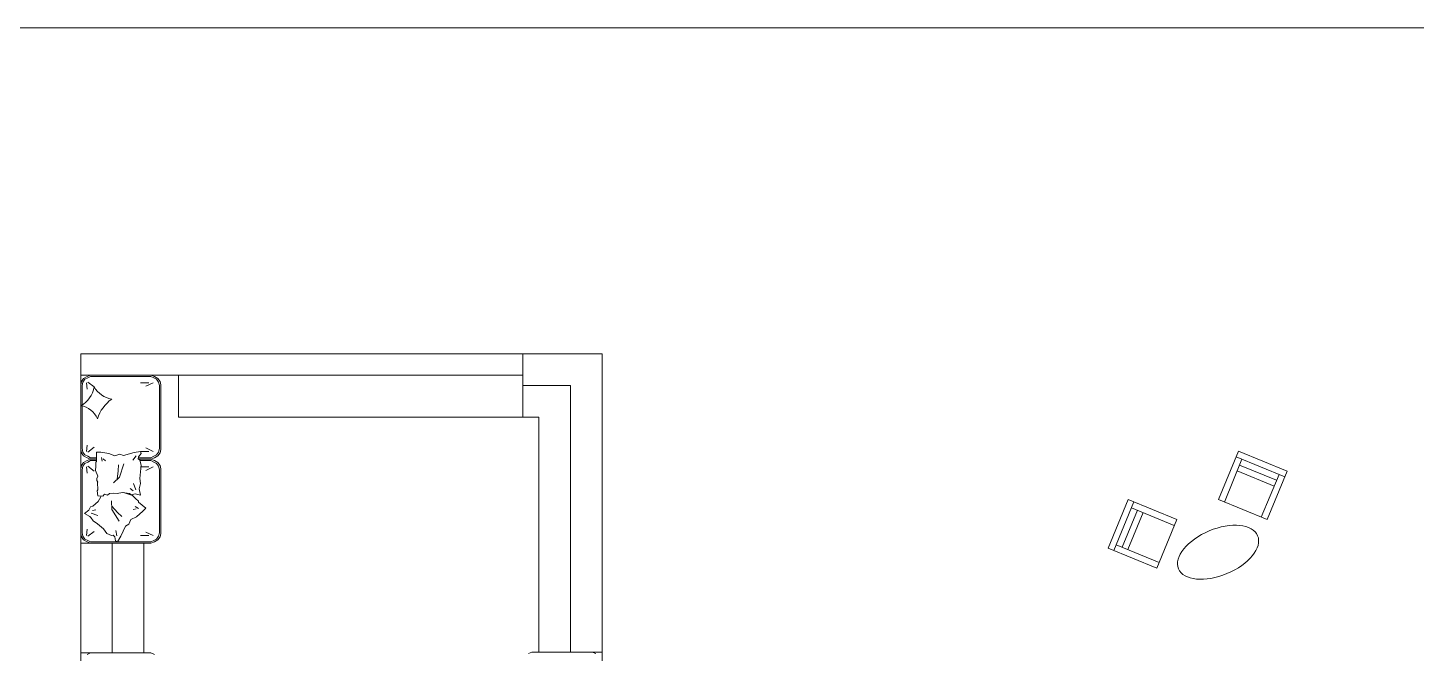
# Model space of a CAD drawing. Header units: millimetres. Extents: x 19901 to 56688, y 13732 to 29551.
# Drawn here: x 25441 to 26760, y 20305 to 20900 of the extents above; entities that cross this region are included whole.
import ezdxf

# ---------------------------------------------------------------- set-up
doc = ezdxf.new("R2010")
doc.units = ezdxf.units.MM
for name, color, linetype, lineweight in [('A-FURN', 9, 'Continuous', 13), ('Arredi', 175, 'Continuous', 13), ('Wall', 7, 'Continuous', 20)]:
    doc.layers.add(name, color=color, linetype=linetype, lineweight=lineweight)

msp = doc.modelspace()

# ---------------------------------------------------------------- linework, layer by layer
at = {"layer": 'A-FURN'}
msp.add_lwpolyline([(23218, 20899.5), (28252.1, 20899.5), (28252.1, 19547.9), (23218, 19547.9)], close=True, dxfattribs=at)
at = {"layer": 'Arredi'}
for p, q in [((25497.2, 20568), (25493.9, 20566)), ((25497.9, 20566.6), (25495.2, 20565.3)), ((25500.6, 20569.3), (25497.2, 20568)), ((25500.6, 20568), (25497.9, 20566.6)), ((25557.9, 20569.3), (25500.6, 20569.3)), ((25557.9, 20568), (25500.6, 20568)), ((25561.2, 20568), (25557.9, 20569.3)), ((25560.6, 20566.6), (25557.9, 20568)), ((25563.2, 20565.3), (25560.6, 20566.6)), ((25564.6, 20566), (25561.2, 20568)), ((25584, 20529.3), (25584, 20569.3)), ((25911.2, 20569.3), (25911.2, 20529.3)), ((25491.9, 20563.3), (25491.2, 20560)), ((25491.2, 20560), (25491.2, 20529.3)), ((25493.9, 20566), (25491.9, 20563.3)), ((25493.2, 20562.6), (25492.6, 20559.3)), ((25492.6, 20559.3), (25492.6, 20540.9)), ((25495.2, 20565.3), (25493.2, 20562.6)), ((25496.6, 20562), (25497.2, 20556)), ((25497.9, 20562.6), (25503.9, 20558)), ((25555.9, 20562), (25547.9, 20562)), ((25559.9, 20562), (25553.2, 20558.6)), ((25565.2, 20562.6), (25563.2, 20565.3)), ((25566.6, 20563.3), (25564.6, 20566)), ((25565.9, 20559.3), (25565.2, 20562.6)), ((25565.9, 20529.3), (25565.9, 20559.3)), ((25566.6, 20563.3), (25567.2, 20560)), ((25567.2, 20560), (25567.2, 20529.3)), ((25492.6, 20539.9), (25492.6, 20529.3)), ((25491.2, 20498.6), (25491.2, 20529.3)), ((25492.6, 20499.3), (25492.6, 20529.3)), ((25565.9, 20529.3), (25565.9, 20499.3)), ((25567.2, 20498.6), (25567.2, 20529.3)), ((25911.2, 20529.3), (25584, 20529.3)), ((25496.6, 20496.6), (25497.2, 20502.6)), ((25497.9, 20496), (25503.9, 20500.6)), ((25491.9, 20495.3), (25491.2, 20498.6)), ((25493.9, 20492.6), (25491.9, 20495.3)), ((25493.2, 20496), (25492.6, 20499.3)), ((25495.2, 20493.3), (25493.2, 20496)), ((25497.2, 20490.6), (25493.9, 20492.6)), ((25497.2, 20488), (25493.9, 20486)), ((25497.9, 20492), (25495.2, 20493.3)), ((25500.6, 20489.3), (25497.2, 20490.6)), ((25500.6, 20489.3), (25497.2, 20488)), ((25500.6, 20490.6), (25497.9, 20492)), ((25500.6, 20488), (25497.9, 20486.6)), ((25506.2, 20490.6), (25500.6, 20490.6)), ((25506.3, 20489.3), (25500.6, 20489.3)), ((25506.3, 20489.3), (25500.6, 20489.3)), ((25506.3, 20488), (25500.6, 20488)), ((25505.6, 20486.3), (25506.3, 20487.2)), ((25506.3, 20487.2), (25506.1, 20496.1)), ((25506.1, 20496.1), (25510.2, 20495.8)), ((25510.2, 20495.8), (25518, 20494.7)), ((25510.8, 20491), (25511.6, 20487.4)), ((25512.6, 20489.6), (25514.8, 20487.8)), ((25518, 20494.7), (25523.6, 20492.5)), ((25523.6, 20492.5), (25528.3, 20493.9)), ((25528.3, 20493.9), (25531.7, 20492.7)), ((25531.7, 20492.7), (25541.9, 20495.5)), ((25543.9, 20492.5), (25540.7, 20488.5)), ((25541.9, 20495.5), (25547.9, 20496.6)), ((25546.1, 20491.5), (25545.9, 20489.5)), ((25545.9, 20489.5), (25547.2, 20488.4)), ((25557.9, 20490.6), (25546, 20490.6)), ((25548.5, 20494.7), (25546.1, 20491.5)), ((25557.9, 20489.3), (25546.1, 20489.3)), ((25557.9, 20489.3), (25546.1, 20489.3)), ((25547.2, 20488.4), (25548.6, 20483.7)), ((25557.9, 20488), (25547.4, 20488)), ((25555.9, 20496.6), (25547.9, 20496.6)), ((25547.9, 20496.6), (25548.5, 20494.7)), ((25559.9, 20496.6), (25553.2, 20500)), ((25560.6, 20492), (25557.9, 20490.6)), ((25561.2, 20490.6), (25557.9, 20489.3)), ((25561.2, 20488), (25557.9, 20489.3)), ((25560.6, 20486.6), (25557.9, 20488)), ((25563.2, 20493.3), (25560.6, 20492)), ((25564.6, 20492.6), (25561.2, 20490.6)), ((25564.6, 20486), (25561.2, 20488)), ((25565.2, 20496), (25563.2, 20493.3)), ((25566.6, 20495.3), (25564.6, 20492.6)), ((25565.9, 20499.3), (25565.2, 20496)), ((25566.6, 20495.3), (25567.2, 20498.6)), ((26572.3, 20450.8), (26591.3, 20497)), ((26577.8, 20448.5), (26594.5, 20489.2)), ((26589, 20491.5), (26635.2, 20472.4)), ((26591.3, 20497), (26637.5, 20478)), ((25491.9, 20483.3), (25491.2, 20480)), ((25491.2, 20480), (25491.2, 20449.3)), ((25493.9, 20486), (25491.9, 20483.3)), ((25493.2, 20482.6), (25492.6, 20479.3)), ((25492.6, 20479.3), (25492.6, 20449.3)), ((25495.2, 20485.3), (25493.2, 20482.6)), ((25497.9, 20486.6), (25495.2, 20485.3)), ((25496.6, 20482), (25497.2, 20476)), ((25497.9, 20482.6), (25503.9, 20478)), ((25505.3, 20478.6), (25505.7, 20482.7)), ((25507.6, 20473.1), (25505.3, 20478.6)), ((25505.7, 20482.7), (25505.6, 20486.3)), ((25548.6, 20483.7), (25547.3, 20470.9)), ((25555.9, 20482), (25547.9, 20482)), ((25559.9, 20482), (25553.2, 20478.6)), ((25563.2, 20485.3), (25560.6, 20486.6)), ((25565.2, 20482.6), (25563.2, 20485.3)), ((25566.6, 20483.3), (25564.6, 20486)), ((25565.9, 20479.3), (25565.2, 20482.6)), ((25565.9, 20449.3), (25565.9, 20479.3)), ((25566.6, 20483.3), (25567.2, 20480)), ((25567.2, 20480), (25567.2, 20449.3)), ((26590, 20478.1), (26625.1, 20463.6)), ((26592.3, 20483.6), (26627.4, 20469.2)), ((26629.7, 20474.7), (26612.9, 20434)), ((26637.5, 20478), (26618.5, 20431.8)), ((25506.5, 20468.9), (25506.6, 20471)), ((25507.5, 20467.4), (25506.5, 20468.9)), ((25506.6, 20471), (25507.6, 20473.1)), ((25507.1, 20467), (25507.5, 20467.4)), ((25507.5, 20460.1), (25507.1, 20467)), ((25541, 20459.2), (25538.3, 20461.3)), ((25543.7, 20460), (25541.3, 20466.2)), ((25547.1, 20462.4), (25546.8, 20461.1)), ((25546.8, 20461.1), (25547.9, 20455.2)), ((25547.9, 20466.1), (25547.1, 20462.4)), ((25547.3, 20470.9), (25547.9, 20466.1)), ((25491.2, 20418.6), (25491.2, 20449.3)), ((25492.6, 20419.3), (25492.6, 20449.3)), ((25502.7, 20444.5), (25507.7, 20449)), ((25506.8, 20459.2), (25507.5, 20460.1)), ((25507.4, 20454.4), (25506.8, 20459.2)), ((25512.3, 20454.2), (25507.4, 20454.4)), ((25507.7, 20449), (25510.3, 20453.6)), ((25510.3, 20453.6), (25510.3, 20454.3)), ((25513.7, 20456), (25512.3, 20454.2)), ((25516.7, 20455.1), (25513.7, 20456)), ((25518.5, 20456.6), (25516.7, 20455.1)), ((25522.5, 20457), (25518.5, 20456.6)), ((25525.8, 20456.6), (25522.5, 20457)), ((25531, 20457.6), (25525.8, 20456.6)), ((25537.6, 20456.8), (25531, 20457.6)), ((25534.7, 20456.6), (25531.7, 20457.5)), ((25534.7, 20456.6), (25540.3, 20454.8)), ((25539.4, 20455.4), (25537.6, 20456.8)), ((25542.9, 20456.2), (25539.4, 20455.4)), ((25540.3, 20454.8), (25543.2, 20451.8)), ((25547.9, 20455.2), (25542.9, 20456.2)), ((25543.2, 20451.8), (25546, 20449.5)), ((25546, 20449.5), (25546.2, 20448.4)), ((25546.2, 20448.4), (25553.1, 20442.7)), ((25565.9, 20449.3), (25565.9, 20419.3)), ((25567.2, 20418.6), (25567.2, 20449.3)), ((26486.3, 20450.9), (26467.3, 20404.6)), ((26491.8, 20448.6), (26472.8, 20402.4)), ((26532.5, 20431.9), (26486.3, 20450.9)), ((26618.5, 20431.8), (26572.3, 20450.8)), ((25494.7, 20437.7), (25498.8, 20440.9)), ((25500, 20434.7), (25494.7, 20437.7)), ((25498.8, 20440.9), (25500.5, 20444.1)), ((25500.8, 20433.7), (25500, 20434.7)), ((25500.5, 20444.1), (25502.7, 20444.5)), ((25501.1, 20437.8), (25507.4, 20435.6)), ((25502.4, 20440.4), (25505.7, 20441)), ((25544.2, 20434.6), (25538.9, 20431.8)), ((25543.9, 20442.1), (25541.1, 20441.5)), ((25546.1, 20442.5), (25542.9, 20444.2)), ((25550.2, 20439.8), (25544.2, 20434.6)), ((25553.1, 20442.7), (25550.2, 20439.8)), ((26495.1, 20440.8), (26480.7, 20405.6)), ((26500.7, 20438.5), (26486.2, 20403.4)), ((26530.2, 20426.3), (26489.6, 20443.1)), ((25496.6, 20416.6), (25497.2, 20422.6)), ((25503.1, 20430.6), (25500.8, 20433.7)), ((25507.1, 20427.9), (25503.1, 20430.6)), ((25512.7, 20423.2), (25507.1, 20427.9)), ((25515.9, 20418.6), (25512.7, 20423.2)), ((25525.6, 20416.4), (25524.7, 20421.5)), ((25533.8, 20425.6), (25529.2, 20416)), ((25536.9, 20427.4), (25533.8, 20425.6)), ((25538.9, 20431.8), (25536.9, 20427.4)), ((26513.5, 20385.6), (26532.5, 20431.9)), ((25491.9, 20415.3), (25491.2, 20418.6)), ((25493.9, 20412.6), (25491.9, 20415.3)), ((25493.2, 20416), (25492.6, 20419.3)), ((25495.2, 20413.3), (25493.2, 20416)), ((25497.2, 20410.6), (25493.9, 20412.6)), ((25497.9, 20412), (25495.2, 20413.3)), ((25500.6, 20409.3), (25497.2, 20410.6)), ((25497.9, 20416), (25503.9, 20420.6)), ((25500.6, 20410.6), (25497.9, 20412)), ((25557.9, 20410.6), (25500.6, 20410.6)), ((25557.9, 20409.3), (25500.6, 20409.3)), ((25520.4, 20416.6), (25515.9, 20418.6)), ((25522.1, 20416.9), (25520.4, 20416.6)), ((25523.5, 20415.4), (25522.1, 20416.9)), ((25524.3, 20411.5), (25523.5, 20415.4)), ((25526.2, 20410.7), (25524.3, 20411.5)), ((25529.2, 20416), (25526.2, 20410.7)), ((25555.9, 20416.6), (25547.9, 20416.6)), ((25559.9, 20416.6), (25553.2, 20420)), ((25560.6, 20412), (25557.9, 20410.6)), ((25561.2, 20410.6), (25557.9, 20409.3)), ((25563.2, 20413.3), (25560.6, 20412)), ((25564.6, 20412.6), (25561.2, 20410.6)), ((25565.2, 20416), (25563.2, 20413.3)), ((25566.6, 20415.3), (25564.6, 20412.6)), ((25565.9, 20419.3), (25565.2, 20416)), ((25566.6, 20415.3), (25567.2, 20418.6)), ((26475.1, 20407.9), (26515.8, 20391.2)), ((26467.3, 20404.6), (26513.5, 20385.6)), ((25500.6, 20305.1), (25497.2, 20303.7)), ((25557.9, 20305.1), (25500.6, 20305.1)), ((25561.2, 20303.7), (25557.9, 20305.1)), ((25919.9, 20305.8), (25916.5, 20304.5)), ((25977.2, 20305.8), (25919.9, 20305.8)), ((25980.5, 20304.5), (25977.2, 20305.8))]:
    msp.add_line(p, q, dxfattribs=at)
for points in [[(25522.2, 20466.7), (25528, 20472.3), (25532.2, 20485)], [(25525.8, 20470.4), (25526.9, 20478.3), (25527, 20484)], [(25520.3, 20449.7), (25520.7, 20441.6), (25527.6, 20430.2)], [(25520.7, 20444.6), (25526, 20438.6), (25530.2, 20434.8)]]:
    msp.add_lwpolyline(points, dxfattribs=at)
at = {"layer": 'Arredi', "linetype": 'Continuous'}
for centre, radius, start, end in [((25479, 20562.2), 25.3, 299.2389, 350.3253), ((25524.6, 20570.1), 24, 210.3046, 260.5323), ((25488.2, 20520.1), 20.3, 22.2461, 81.2672), ((25543.2, 20515.6), 38.2, 126.1403, 161.3778)]:
    msp.add_arc(centre, radius, start, end, dxfattribs=at)
at = {"layer": 'Arredi'}
msp.add_ellipse((26571.8, 20400.8), major_axis=(-37.6, -15.7), ratio=0.539714, dxfattribs=at)
at = {"layer": 'Wall'}
for p, q in [((25491.2, 20589.3), (25911.2, 20589.3)), ((25491.2, 19935.5), (25491.2, 20589.3)), ((25911.2, 20589.3), (25911.2, 20569.3)), ((25986.5, 20589.3), (25911.2, 20589.3)), ((25911.2, 20529.3), (25911.2, 20589.3)), ((25986.5, 20529.3), (25986.5, 20589.3)), ((25491.2, 20569.3), (25911.2, 20569.3)), ((25956.5, 20559.3), (25911.2, 20559.3)), ((25956.5, 20559.3), (25956.5, 20305.8)), ((25911.2, 20529.3), (25926.5, 20529.3)), ((25926.5, 20305.8), (25926.5, 20529.3)), ((25986.5, 19935.5), (25986.5, 20529.3)), ((25551.2, 20409.3), (25491.2, 20409.3)), ((25521.2, 20409.3), (25521.2, 20305.1)), ((25551.2, 20305.1), (25551.2, 20409.3)), ((25551.2, 20305.1), (25491.2, 20305.1)), ((25926.5, 20305.8), (25986.5, 20305.8))]:
    msp.add_line(p, q, dxfattribs=at)

doc.saveas('drawing.dxf')
